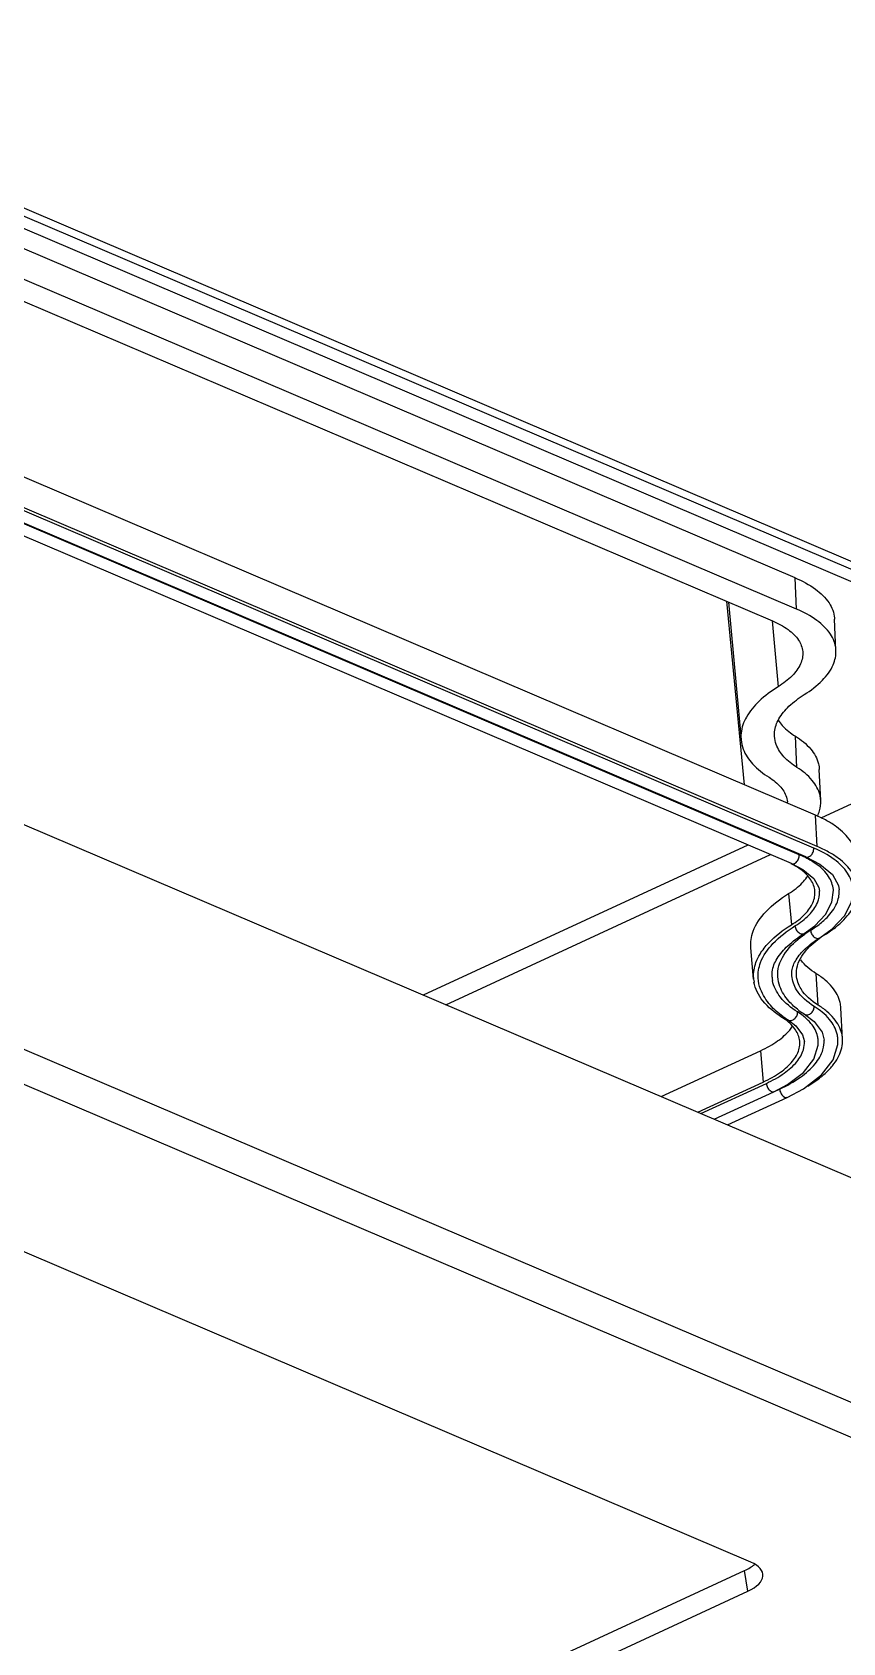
# Model space of a CAD drawing. Header units: millimetres. Extents: x -308 to 1490, y -1725 to -1095.
# Drawn here: x 471.7 to 506.7, y -1588.1 to -1518.7 of the extents above; entities that cross this region are included whole.
import ezdxf

# ---------------------------------------------------------------- set-up
doc = ezdxf.new("R2010")
doc.units = ezdxf.units.MM

# ---------------------------------------------------------------- blocks, each defined once
blk = doc.blocks.new('*u3')
for p, q in [((-2.205, 75.127), (-67.117, 45.124)), ((-2.144, 74.199), (-66.979, 44.231)), ((-67.117, 45.124), (-66.979, 44.231)), ((-67.244, 43.87), (-9.751, 19.335)), ((-77.31, 40.952), (-14.096, 13.975)), ((-77.984, 39.732), (-14.769, 12.755)), ((-77.384, 29.788), (-14.237, 2.84)), ((-66.239, 25.032), (-68.814, 23.842)), ((-65.667, 24.788), (-68.242, 23.598)), ((-65.093, 24.543), (-67.914, 23.239)), ((-64.958, 24.486), (-67.779, 23.182)), ((-68.813, 23.842), (-69.51, 23.472)), ((-68.241, 23.598), (-68.819, 23.293)), ((-63.381, 23.812), (-67.666, 21.832)), ((-68.262, 23.587), (-68.486, 23.483)), ((-67.666, 21.832), (-67.779, 23.182)), ((-71.199, 21.333), (-71.128, 19.988)), ((-70.314, 21.035), (-70.401, 21.376)), ((-69.477, 21.145), (-69.553, 21.435)), ((-69.561, 20.261), (-69.562, 20.261)), ((-68.847, 20.505), (-68.848, 20.505)), ((-70.141, 19.864), (-70.066, 18.514)), ((-54.102, 19.852), (-68.092, 13.386)), ((-67.116, 12.97), (-53.126, 19.436)), ((-67.365, 18.748), (-67.243, 17.407)), ((-70.214, 16.97), (-70.75, 16.582)), ((-70.214, 16.97), (-70.214, 16.97)), ((-69.544, 16.778), (-69.998, 16.451)), ((-69.544, 16.778), (-69.544, 16.778)), ((-68.875, 15.062), (-68.991, 16.411)), ((-71.024, 14.714), (-71.055, 14.897)), ((-70.18, 14.801), (-70.208, 14.957)), ((-69.62, 13.48), (-16.359, -9.249)), ((-69.332, 13.391), (-16.072, -9.338)), ((-68.994, 13.77), (-15.733, -8.959)), ((-70.106, 13.034), (-70.028, 11.682)), ((-70.106, 13.034), (-16.845, -9.695)), ((-69.958, 13.102), (-16.698, -9.627)), ((-74.504, 9.848), (-70.258, 11.811)), ((-70.028, 11.682), (-16.767, -11.047)), ((-70.259, 11.059), (-70.197, 9.716)), ((-66.77, 8.443), (-66.957, 10.372)), ((-69.232, 9.626), (-69.164, 8.279)), ((-66.282, 2.503), (-66.824, 8.438)), ((-66.191, 2.465), (-66.77, 8.443)), ((-68.16, 3.315), (-68.424, 6.15)), ((-70.914, 4.587), (-70.852, 3.242)), ((-11.805, -23.886), (-75.181, 3.16)), ((-69.218, 2.807), (-15.957, -19.922)), ((-69.218, 2.807), (-69.156, 1.462)), ((-14.861, -19.44), (-68.179, 3.313)), ((-75.538, 2.443), (-12.154, -24.606)), ((-11.776, -24.433), (-75.164, 2.618)), ((-69.156, 1.462), (-15.865, -21.28))]:
    blk.add_line(p, q)
for points in [[(-69.51, 23.472), (-70.289, 22.879), (-70.791, 22.231), (-70.997, 21.559), (-70.998, 21.321)], [(-68.819, 23.293), (-69.514, 22.771), (-69.963, 22.196), (-70.149, 21.598), (-70.15, 21.382)], [(-69.562, 20.261), (-69.972, 20.575), (-70.314, 21.035)], [(-68.848, 20.505), (-69.179, 20.757), (-69.477, 21.145)], [(-70.75, 16.582), (-71.279, 16.025), (-71.583, 15.435), (-71.654, 14.85)], [(-69.998, 16.451), (-70.469, 15.959), (-70.742, 15.435), (-70.806, 14.911)], [(-69.62, 13.48), (-70.218, 13.79), (-70.761, 14.243), (-71.024, 14.714)], [(-68.994, 13.77), (-69.484, 14.022), (-69.954, 14.407), (-70.18, 14.801)]]:
    blk.add_lwpolyline(points)
for centre, radius, start, end in [((-69.887, 21.403), 1.314, 182.56624, 183.06825), ((-69.884, 21.403), 1.317, 183.0687, 184.82746), ((-71.583, 17.051), 3.794, 53.36655, 57.79261), ((-71.161, 16.835), 4.338, 54.20674, 57.7685), ((-69.463, 18.582), 1.304, 3.67224, 9.82684), ((-68.806, 18.631), 1.445, 4.65744, 9.83798), ((-68.873, 18.625), 1.513, 2.14072, 4.677), ((-73.159, 21.163), 5.113, 302.01335, 305.03163), ((-72.917, 21.604), 5.845, 302.02034, 304.88058), ((-69.965, 14.969), 1.093, 180.77953, 183.8002), ((-67.514, 17.666), 4.646, 243.32721, 246.95505), ((-67.809, 11.201), 1.019, 181.94517, 185.09525), ((-70.178, 6.377), 2.138, 42.43177, 43.31563)]:
    blk.add_arc(centre, radius, start, end)
for centre, start_param, end_param in [((-65.765, 44.55), 2.281215, 3.849272), ((-65.626, 43.658), 8.564401, 8.913849)]:
    blk.add_ellipse(centre, major_axis=(2, 0.143), ratio=0.439661, start_param=start_param, end_param=end_param)
for points, start_tangent, end_tangent in [([(-68.745, 23.851), (-68.769, 23.852), (-68.812, 23.839)], (-0.989954, 0.141392), (-0.897973, -0.440051)), ([(-68.486, 23.483), (-68.536, 23.658), (-68.644, 23.798), (-68.745, 23.851)], (-0.071538, 0.997438), (-0.989954, 0.141392)), ([(-67.914, 23.239), (-67.964, 23.414), (-68.072, 23.554), (-68.197, 23.607), (-68.24, 23.595)], (-0.071538, 0.997438), (-0.898183, -0.439621)), ([(-69.704, 23.355), (-70.044, 23.133), (-70.444, 22.814), (-70.764, 22.48), (-70.999, 22.137), (-71.145, 21.789), (-71.201, 21.44), (-71.2, 21.344)], (-0.856601, -0.51598), (0.044774, -0.998997)), ([(-68.486, 23.483), (-69.384, 22.972), (-70.018, 22.397), (-70.353, 21.788), (-70.399, 21.376)], (-0.907726, -0.419563), (0.056133, -0.998423)), ([(-67.914, 23.239), (-68.683, 22.802), (-69.225, 22.309), (-69.512, 21.788), (-69.551, 21.436)], (-0.907726, -0.419563), (0.056233, -0.998418)), ([(-67.779, 23.182), (-68.172, 22.98), (-68.517, 22.762), (-68.807, 22.53), (-69.038, 22.289), (-69.208, 22.041), (-69.314, 21.788), (-69.355, 21.536), (-69.351, 21.423)], (-0.907726, -0.419563), (0.090207, -0.995923)), ([(-67.666, 21.832), (-68.057, 21.631), (-68.4, 21.414), (-68.689, 21.184), (-68.919, 20.944), (-69.041, 20.775)], (-0.907726, -0.419563), (-0.53582, -0.844332)), ([(-71.196, 21.292), (-71.165, 21.097), (-71.039, 20.763), (-70.824, 20.443), (-70.523, 20.142), (-70.141, 19.864)], (0.084148, -0.996453), (0.845425, -0.534094)), ([(-70.997, 21.321), (-70.967, 21.118), (-70.636, 20.484), (-69.973, 19.921)], (0.066633, -0.997778), (0.845425, -0.534094)), ([(-70.149, 21.382), (-70.123, 21.206), (-69.836, 20.655), (-69.499, 20.332)], (0.066651, -0.997776), (0.789973, -0.613142)), ([(-69.351, 21.423), (-69.329, 21.288), (-69.238, 21.046), (-69.082, 20.815)], (0.090207, -0.995923), (0.638979, -0.769224)), ([(-69.562, 20.261), (-69.662, 20.289), (-69.817, 20.236), (-69.936, 20.095), (-69.973, 19.921)], (-0.856949, 0.515401), (0.071538, -0.997438)), ([(-69.499, 20.332), (-69.259, 20.165)], (0.789973, -0.613142), (0.845425, -0.534094)), ([(-68.848, 20.505), (-68.948, 20.533), (-69.104, 20.48), (-69.222, 20.339), (-69.259, 20.165)], (-0.857498, 0.514488), (0.071538, -0.997438)), ([(-69.259, 20.165), (-68.52, 19.526), (-68.178, 18.804)], (0.845425, -0.534094), (0.171317, -0.985216)), ([(-69.082, 20.815), (-68.864, 20.596), (-68.808, 20.55)], (0.638979, -0.769224), (0.783434, -0.621475)), ([(-68.808, 20.55), (-68.587, 20.395)], (0.783434, -0.621475), (0.845425, -0.534094)), ([(-68.624, 20.354), (-68.089, 19.876), (-67.663, 19.176), (-67.563, 18.708)], (0.8106, -0.585601), (0.07521, -0.997168)), ([(-68.587, 20.395), (-67.763, 19.682), (-67.382, 18.878)], (0.845425, -0.534094), (0.171317, -0.985216)), ([(-71.128, 19.988), (-71.094, 19.751), (-70.967, 19.417), (-70.751, 19.096), (-70.449, 18.793), (-70.066, 18.514)], (0.053525, -0.998567), (0.845425, -0.534094)), ([(-70.141, 19.864), (-69.408, 19.173), (-69.21, 18.565)], (0.845425, -0.534094), (0.071115, -0.997468)), ([(-69.973, 19.921), (-69.215, 19.207), (-69.012, 18.604)], (0.845425, -0.534094), (0.091892, -0.995769)), ([(-69.319, 20.095), (-68.881, 19.696), (-68.5, 19.068), (-68.41, 18.647)], (0.801664, -0.597775), (0.075076, -0.997178)), ([(-69.21, 18.565), (-69.211, 18.387), (-69.569, 17.58), (-70.224, 16.977)], (0.071115, -0.997468), (-0.818046, -0.575152)), ([(-69.015, 18.403), (-69.197, 17.915), (-69.598, 17.436), (-70.214, 16.97)], (-0.124815, -0.99218), (-0.847202, -0.53127)), ([(-70.066, 18.514), (-69.401, 17.924)], (0.845425, -0.534094), (0.58271, -0.81268)), ([(-68.414, 18.647), (-68.413, 18.417), (-68.82, 17.501), (-69.575, 16.809)], (0.091423, -0.995812), (-0.819631, -0.572892)), ([(-68.168, 18.431), (-68.378, 17.865), (-68.839, 17.312), (-69.544, 16.778)], (-0.124327, -0.992241), (-0.847202, -0.53127)), ([(-67.563, 18.708), (-67.665, 18.034), (-68.198, 17.216), (-69.148, 16.456)], (0.064225, -0.997935), (-0.847202, -0.53127)), ([(-69.01, 18.604), (-69.015, 18.403)], (0.078783, -0.996892), (-0.124815, -0.99218)), ([(-68.163, 18.665), (-68.168, 18.431)], (0.078556, -0.99691), (-0.124327, -0.992241)), ([(-67.362, 18.682), (-67.468, 18.031), (-67.643, 17.67)], (0.037466, -0.999298), (-0.52064, -0.853777)), ([(-67.643, 17.67), (-68.015, 17.191), (-68.991, 16.411)], (-0.52064, -0.853777), (-0.847202, -0.53127)), ([(-67.244, 17.407), (-67.347, 16.687), (-67.896, 15.845), (-68.875, 15.062)], (0.081652, -0.996661), (-0.847202, -0.53127)), ([(-70.448, 16.828), (-70.89, 16.519), (-71.254, 16.192), (-71.536, 15.854), (-71.731, 15.508), (-71.836, 15.159), (-71.856, 14.887)], (-0.847202, -0.53127), (0.031904, -0.999491)), ([(-69.818, 16.648), (-69.874, 16.819), (-70, 16.95), (-70.146, 16.992), (-70.213, 16.968)], (-0.071538, 0.997438), (-0.852527, -0.522683)), ([(-69.148, 16.456), (-69.205, 16.627), (-69.33, 16.758), (-69.476, 16.8), (-69.543, 16.776)], (-0.071538, 0.997438), (-0.852661, -0.522465)), ([(-70.134, 16.431), (-70.528, 16.087), (-70.948, 15.484), (-71.058, 14.954)], (-0.799362, -0.60085), (0.013776, -0.999905)), ([(-69.148, 16.456), (-69.757, 15.976), (-70.115, 15.46), (-70.207, 14.957)], (-0.847202, -0.53127), (0.066618, -0.997779)), ([(-69.818, 16.648), (-70.134, 16.431)], (-0.847202, -0.53127), (-0.799362, -0.60085)), ([(-68.991, 16.411), (-69.31, 16.187), (-69.575, 15.95), (-69.779, 15.705), (-69.919, 15.455), (-69.996, 15.202), (-70.006, 14.951)], (-0.847202, -0.531272), (0.09001, -0.995941)), ([(-71.849, 14.787), (-71.775, 14.473), (-71.608, 14.145), (-71.354, 13.833), (-71.015, 13.541), (-70.597, 13.273), (-70.106, 13.034)], (0.109765, -0.993958), (0.919751, -0.392503)), ([(-71.654, 14.85), (-71.652, 14.828), (-71.416, 14.18), (-70.841, 13.594), (-69.958, 13.102)], (0.070118, -0.997539), (0.919751, -0.392503)), ([(-70.806, 14.911), (-70.804, 14.891), (-70.599, 14.329), (-70.1, 13.819), (-69.599, 13.515)], (0.070134, -0.997538), (0.893064, -0.449929)), ([(-70.006, 14.951), (-69.951, 14.705), (-69.83, 14.468), (-69.646, 14.242), (-69.401, 14.031), (-69.098, 13.837), (-68.988, 13.778)], (0.09001, -0.995941), (0.890463, -0.455056)), ([(-68.875, 15.062), (-69.192, 14.839), (-69.456, 14.604), (-69.658, 14.36), (-69.689, 14.315)], (-0.847202, -0.531272), (-0.543711, -0.839273)), ([(-71.783, 13.516), (-71.78, 13.468), (-71.703, 13.127), (-71.536, 12.797), (-71.28, 12.484), (-70.94, 12.191), (-70.521, 11.923), (-70.028, 11.682)], (0.052503, -0.998621), (0.919751, -0.392503)), ([(-69.621, 13.478), (-69.687, 13.491), (-69.824, 13.428), (-69.927, 13.279), (-69.958, 13.102)], (-0.923497, 0.383606), (0.071538, -0.997438)), ([(-68.995, 13.768), (-69.061, 13.781), (-69.198, 13.717), (-69.301, 13.569), (-69.332, 13.391)], (-0.923736, 0.383029), (0.071538, -0.997438)), ([(-70.206, 11.493), (-70.257, 11.059)], (-0.270871, -0.962616), (0.040917, -0.999163)), ([(-70.117, 11.729), (-70.206, 11.493)], (-0.426274, -0.904594), (-0.270871, -0.962616)), ([(-68.029, 10.051), (-68.54, 10.48), (-68.801, 10.974), (-68.823, 11.11)], (-0.847368, 0.531006), (-0.088929, 0.996038)), ([(-70.257, 11.059), (-70.226, 10.824), (-69.891, 10.184), (-69.232, 9.626)], (0.040917, -0.999163), (0.845425, -0.534094)), ([(-69.164, 8.279), (-69.825, 8.837), (-70.163, 9.478), (-70.195, 9.716)], (-0.846437, 0.532489), (-0.041006, 0.999159)), ([(-66.825, 8.438), (-66.916, 8.837), (-67.323, 9.478), (-68.029, 10.051)], (-0.093192, 0.995648), (-0.847368, 0.531006)), ([(-69.232, 9.626), (-68.669, 9.166), (-68.342, 8.647), (-68.267, 8.283)], (0.845425, -0.534094), (0.055713, -0.998447)), ([(-68.424, 6.15), (-67.596, 6.781), (-67.055, 7.458), (-66.825, 8.153), (-66.825, 8.438)], (0.848708, 0.528862), (-0.093192, 0.995648)), ([(-68.267, 8.283), (-68.27, 8.099), (-68.454, 7.541), (-68.889, 6.994), (-69.55, 6.487)], (0.055713, -0.998447), (-0.847202, -0.53127)), ([(-68.622, 7.844), (-69.164, 8.279)], (-0.685999, 0.727603), (-0.846437, 0.532489)), ([(-68.419, 7.589), (-68.6, 7.82)], (-0.549715, 0.835352), (-0.674694, 0.738098)), ([(-69.55, 6.487), (-70.327, 5.875), (-70.795, 5.204), (-70.914, 4.587)], (-0.847202, -0.53127), (0.042427, -0.9991)), ([(-69.48, 4.633), (-69.481, 4.644), (-69.389, 5.162), (-69.026, 5.679), (-68.424, 6.15)], (-0.097363, 0.995249), (0.848708, 0.528862)), ([(-70.914, 4.587), (-70.911, 4.531), (-70.676, 3.886), (-70.094, 3.294), (-69.218, 2.807)], (0.042427, -0.9991), (0.919751, -0.392503)), ([(-68.179, 3.313), (-68.854, 3.689), (-69.302, 4.145), (-69.48, 4.633)], (-0.919751, 0.392503), (-0.097363, 0.995249)), ([(-69.156, 1.462), (-70.033, 1.949), (-70.615, 2.542), (-70.849, 3.189), (-70.852, 3.242)], (-0.919751, 0.392503), (-0.042577, 0.999093))]:
    blk.add_spline(points, degree=3, dxfattribs=dict(start_tangent=start_tangent, end_tangent=end_tangent))
blk = doc.blocks.new('*u5')
blk.add_blockref('*u3', (-106.236, 148.578))

msp = doc.modelspace()

# ---------------------------------------------------------------- block references
at = {"rotation": 180}
msp.add_blockref('*u5', (329.216, -1392.218), dxfattribs=at)

doc.saveas('drawing.dxf')
